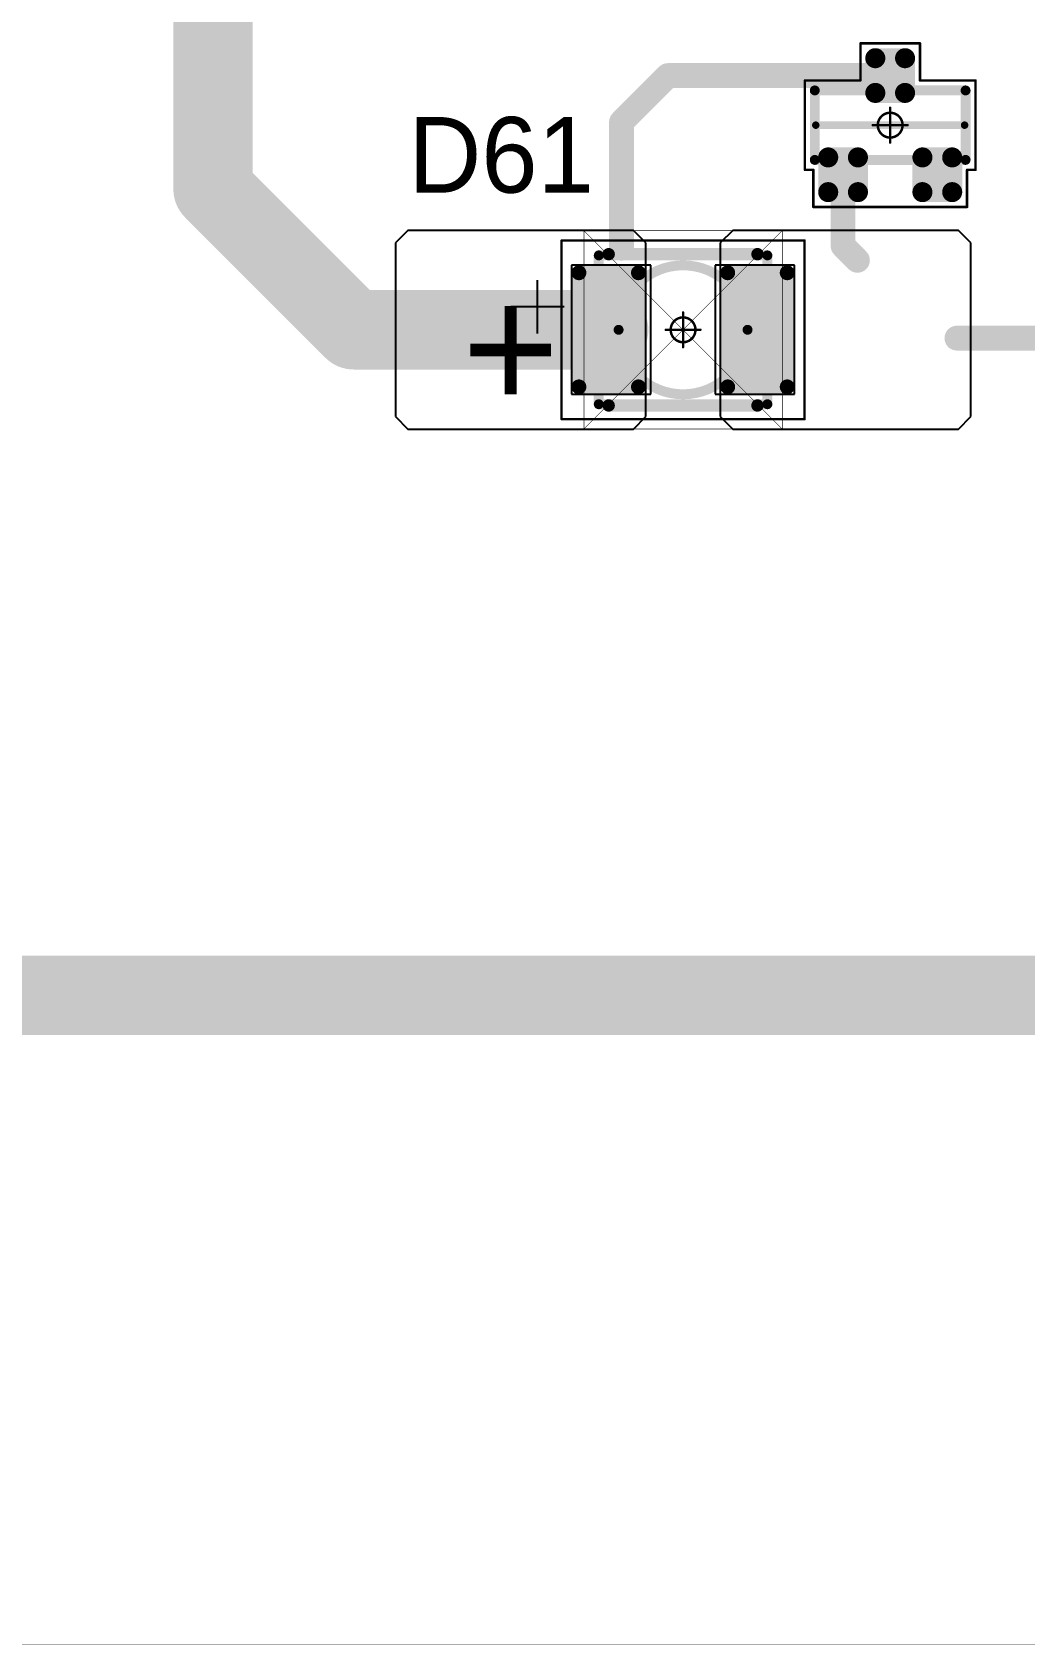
# Model space of a CAD drawing. Header units: millimetres. Extents: x 0 to 775, y 25 to 939.
# Drawn here: x 150.21 to 170.22, y 25.4 to 57.9 of the extents above; entities that cross this region are included whole.
import ezdxf

# ---------------------------------------------------------------- set-up
doc = ezdxf.new("R2010")
doc.units = ezdxf.units.MM
for name, color, linetype in [('Mechanical13', 56, 'Continuous'), ('Mechanical15', 56, 'Continuous'), ('Mechanical3', 76, 'Continuous'), ('Mechanical9', 56, 'Continuous'), ('TopLayer', 1, 'Continuous'), ('TopOverlay', 2, 'Continuous'), ('TopPaste', 8, 'Continuous'), ('TopSolder', 216, 'Continuous')]:
    doc.layers.add(name, color=color, linetype=linetype)

# ---------------------------------------------------------------- blocks, each defined once
blk = doc.blocks.new('SOT23_8')
at = {"layer": 'Mechanical13', "const_width": 0.2}
for points in [[(-0.7, 1.52), (0.7, 1.52)], [(-0.7, 1.52), (-0.7, -1.52)], [(0.7, 1.52), (0.7, -1.52)], [(-0.7, -1.52), (0.7, -1.52)]]:
    blk.add_lwpolyline(points, dxfattribs=at)
at = {"layer": 'Mechanical13', "const_width": 0.1}
for points in [[(-0.75, 1.52, 1), (-0.65, 1.52, 1)], [(-0.75, 1.52, 1), (-0.65, 1.52, 1)], [(0.65, 1.52, 1), (0.75, 1.52, 1)], [(0.65, 1.52, 1), (0.75, 1.52, 1)], [(-0.75, -1.52, 1), (-0.65, -1.52, 1)], [(-0.75, -1.52, 1), (-0.65, -1.52, 1)], [(0.65, -1.52, 1), (0.75, -1.52, 1)], [(0.65, -1.52, 1), (0.75, -1.52, 1)]]:
    blk.add_lwpolyline(points, format="xyb", close=True, dxfattribs=at)
at = {"layer": 'Mechanical15', "const_width": 0.05}
for points in [[(-0.9, 1.72), (-0.9, 1.55)], [(-0.9, 1.72), (0.9, 1.72)], [(0.9, 1.72), (0.9, 0.6)], [(-1.65, 1.55), (-1.65, -1.55)], [(-1.65, 1.55), (-0.9, 1.55)], [(0, 0.35), (0, -0.35)], [(0.9, 0.6), (1.65, 0.6)], [(1.65, 0.6), (1.65, -0.6)], [(-0.35, 0), (0.35, 0)], [(0.9, -0.6), (1.65, -0.6)], [(0.9, -0.6), (0.9, -1.72)], [(-1.65, -1.55), (-0.9, -1.55)], [(-0.9, -1.55), (-0.9, -1.72)], [(-0.9, -1.72), (0.9, -1.72)]]:
    blk.add_lwpolyline(points, dxfattribs=at)
at = {"layer": 'Mechanical15'}
for points, const_width in [([(-0.913, 1.72, 1), (-0.888, 1.72, 1)], 0.025), ([(-0.913, 1.72, 1), (-0.888, 1.72, 1)], 0.025), ([(0.888, 1.72, 1), (0.913, 1.72, 1)], 0.025), ([(0.888, 1.72, 1), (0.913, 1.72, 1)], 0.025), ([(-1.662, 1.55, 1), (-1.637, 1.55, 1)], 0.025), ([(-1.662, 1.55, 1), (-1.637, 1.55, 1)], 0.025), ([(-0.913, 1.55, 1), (-0.888, 1.55, 1)], 0.025), ([(-0.913, 1.55, 1), (-0.888, 1.55, 1)], 0.025), ([(-0.012, 0.35, 1), (0.012, 0.35, 1)], 0.025), ([(0.888, 0.6, 1), (0.913, 0.6, 1)], 0.025), ([(0.888, 0.6, 1), (0.913, 0.6, 1)], 0.025), ([(1.637, 0.6, 1), (1.662, 0.6, 1)], 0.025), ([(1.637, 0.6, 1), (1.662, 0.6, 1)], 0.025), ([(-0.362, 0, 1), (-0.337, 0, 1)], 0.025), ([(0.25, 0, 1), (-0.25, 0, 1)], 0.05), ([(-0.262, 0, 1), (-0.238, 0, 1)], 0.025), ([(0.238, 0, 1), (0.262, 0, 1)], 0.025), ([(0.337, 0, 1), (0.362, 0, 1)], 0.025), ([(-0.012, -0.35, 1), (0.012, -0.35, 1)], 0.025), ([(0.888, -0.6, 1), (0.913, -0.6, 1)], 0.025), ([(0.888, -0.6, 1), (0.913, -0.6, 1)], 0.025), ([(1.637, -0.6, 1), (1.662, -0.6, 1)], 0.025), ([(1.637, -0.6, 1), (1.662, -0.6, 1)], 0.025), ([(-1.662, -1.55, 1), (-1.637, -1.55, 1)], 0.025), ([(-1.662, -1.55, 1), (-1.637, -1.55, 1)], 0.025), ([(-0.913, -1.55, 1), (-0.888, -1.55, 1)], 0.025), ([(-0.913, -1.55, 1), (-0.888, -1.55, 1)], 0.025), ([(-0.913, -1.72, 1), (-0.888, -1.72, 1)], 0.025), ([(-0.913, -1.72, 1), (-0.888, -1.72, 1)], 0.025), ([(0.888, -1.72, 1), (0.913, -1.72, 1)], 0.025), ([(0.888, -1.72, 1), (0.913, -1.72, 1)], 0.025)]:
    blk.add_lwpolyline(points, format="xyb", close=True, dxfattribs=dict(at, const_width=const_width))
at = {"layer": 'TopLayer', "const_width": 0.1}
for points in [[(-1.4, 1.25, 1), (-1.3, 1.25, 1)], [(-0.7, 1.25, 1), (-0.6, 1.25, 1)], [(-1.4, 0.65, 1), (-1.3, 0.65, 1)], [(-0.7, 0.65, 1), (-0.6, 0.65, 1)], [(0.6, 0.3, 1), (0.7, 0.3, 1)], [(1.3, 0.3, 1), (1.4, 0.3, 1)], [(0.6, -0.3, 1), (0.7, -0.3, 1)], [(1.3, -0.3, 1), (1.4, -0.3, 1)], [(-1.4, -0.65, 1), (-1.3, -0.65, 1)], [(-0.7, -0.65, 1), (-0.6, -0.65, 1)], [(-1.4, -1.25, 1), (-1.3, -1.25, 1)], [(-0.7, -1.25, 1), (-0.6, -1.25, 1)]]:
    blk.add_lwpolyline(points, format="xyb", close=True, dxfattribs=at)
at = {"layer": 'TopLayer'}
for points in [[(-1.35, 1.35), (-1.35, 0.55), (-0.65, 1.35), (-0.65, 0.55)], [(-1.45, 1.25), (-1.45, 0.65), (-0.55, 1.25), (-0.55, 0.65)], [(0.65, 0.4), (0.65, -0.4), (1.35, 0.4), (1.35, -0.4)], [(0.55, 0.3), (0.55, -0.3), (1.45, 0.3), (1.45, -0.3)], [(-1.45, -0.65), (-1.45, -1.25), (-0.55, -0.65), (-0.55, -1.25)], [(-1.35, -0.55), (-1.35, -1.35), (-0.65, -0.55), (-0.65, -1.35)]]:
    blk.add_solid(points, dxfattribs=at)
at = {"layer": 'TopOverlay', "const_width": 0.15}
blk.add_lwpolyline([(0, 1.5), (0, -1.5)], dxfattribs=at)
at = {"layer": 'TopOverlay', "const_width": 0.075}
for points in [[(-0.038, 1.5, 1), (0.038, 1.5, 1)], [(-0.038, -1.5, 1), (0.038, -1.5, 1)]]:
    blk.add_lwpolyline(points, format="xyb", close=True, dxfattribs=at)
at = {"layer": 'TopPaste', "const_width": 0.075}
for points in [[(-1.387, 1.25, 1), (-1.313, 1.25, 1)], [(-0.687, 1.25, 1), (-0.613, 1.25, 1)], [(-1.387, 0.65, 1), (-1.313, 0.65, 1)], [(-0.687, 0.65, 1), (-0.613, 0.65, 1)], [(0.613, 0.3, 1), (0.687, 0.3, 1)], [(1.313, 0.3, 1), (1.387, 0.3, 1)], [(0.613, -0.3, 1), (0.687, -0.3, 1)], [(1.313, -0.3, 1), (1.387, -0.3, 1)], [(-1.387, -0.65, 1), (-1.313, -0.65, 1)], [(-0.687, -0.65, 1), (-0.613, -0.65, 1)], [(-1.387, -1.25, 1), (-1.313, -1.25, 1)], [(-0.687, -1.25, 1), (-0.613, -1.25, 1)]]:
    blk.add_lwpolyline(points, format="xyb", close=True, dxfattribs=at)
at = {"layer": 'TopPaste'}
for points in [[(-1.35, 1.325), (-1.35, 0.575), (-0.65, 1.325), (-0.65, 0.575)], [(-1.425, 1.25), (-1.425, 0.65), (-0.575, 1.25), (-0.575, 0.65)], [(0.65, 0.375), (0.65, -0.375), (1.35, 0.375), (1.35, -0.375)], [(0.575, 0.3), (0.575, -0.3), (1.425, 0.3), (1.425, -0.3)], [(-1.425, -0.65), (-1.425, -1.25), (-0.575, -0.65), (-0.575, -1.25)], [(-1.35, -0.575), (-1.35, -1.325), (-0.65, -0.575), (-0.65, -1.325)]]:
    blk.add_solid(points, dxfattribs=at)
at = {"layer": 'TopSolder', "const_width": 0.202}
for points in [[(-1.451, 1.25, 1), (-1.249, 1.25, 1)], [(-0.751, 1.25, 1), (-0.549, 1.25, 1)], [(-1.451, 0.65, 1), (-1.249, 0.65, 1)], [(-0.751, 0.65, 1), (-0.549, 0.65, 1)], [(0.549, 0.3, 1), (0.751, 0.3, 1)], [(1.249, 0.3, 1), (1.451, 0.3, 1)], [(0.549, -0.3, 1), (0.751, -0.3, 1)], [(1.249, -0.3, 1), (1.451, -0.3, 1)], [(-1.451, -0.65, 1), (-1.249, -0.65, 1)], [(-0.751, -0.65, 1), (-0.549, -0.65, 1)], [(-1.451, -1.25, 1), (-1.249, -1.25, 1)], [(-0.751, -1.25, 1), (-0.549, -1.25, 1)]]:
    blk.add_lwpolyline(points, format="xyb", close=True, dxfattribs=at)
at = {"layer": 'TopSolder'}
for points in [[(-1.35, 1.452), (-1.35, 0.448), (-0.65, 1.452), (-0.65, 0.448)], [(-1.552, 1.25), (-1.552, 0.65), (-0.448, 1.25), (-0.448, 0.65)], [(0.65, 0.502), (0.65, -0.502), (1.35, 0.502), (1.35, -0.502)], [(0.448, 0.3), (0.448, -0.3), (1.552, 0.3), (1.552, -0.3)], [(-1.552, -0.65), (-1.552, -1.25), (-0.448, -0.65), (-0.448, -1.25)], [(-1.35, -0.448), (-1.35, -1.452), (-0.65, -0.448), (-0.65, -1.452)]]:
    blk.add_solid(points, dxfattribs=at)
blk = doc.blocks.new('T66G_101')
at = {"layer": 'Mechanical13'}
for p, q in [((2.936, 0.071), (2.936, -1)), ((2.4, -0.464), (3.471, -0.464))]:
    blk.add_line(p, q, dxfattribs=at)
at = {"layer": 'Mechanical13', "const_width": 0.2}
for points in [[(-1.7, 1.5), (-1.7, -1.5)], [(1.7, 1.5), (-1.7, 1.5)], [(1.7, 1.5), (1.7, -1.5)], [(1.7, -1.5), (-1.7, -1.5)]]:
    blk.add_lwpolyline(points, dxfattribs=at)
at = {"layer": 'Mechanical13'}
for points, const_width in [([(-1.75, 1.5, 1), (-1.65, 1.5, 1)], 0.1), ([(-1.75, 1.5, 1), (-1.65, 1.5, 1)], 0.1), ([(1.3, 0, 1), (-1.3, 0, 1)], 0.2), ([(1.65, 1.5, 1), (1.75, 1.5, 1)], 0.1), ([(1.65, 1.5, 1), (1.75, 1.5, 1)], 0.1), ([(-1.35, 0, 1), (-1.25, 0, 1)], 0.1), ([(1.25, 0, 1), (1.35, 0, 1)], 0.1), ([(-1.75, -1.5, 1), (-1.65, -1.5, 1)], 0.1), ([(-1.75, -1.5, 1), (-1.65, -1.5, 1)], 0.1), ([(1.65, -1.5, 1), (1.75, -1.5, 1)], 0.1), ([(1.65, -1.5, 1), (1.75, -1.5, 1)], 0.1)]:
    blk.add_lwpolyline(points, format="xyb", close=True, dxfattribs=dict(at, const_width=const_width))
at = {"layer": 'Mechanical15', "const_width": 0.05}
for points in [[(2.45, 1.8), (-2.45, 1.8)], [(-2.45, 1.8), (-2.45, -1.8)], [(2.45, 1.8), (2.45, -1.8)], [(0, 0.35), (0, -0.35)], [(0.35, 0), (-0.35, 0)], [(2.45, -1.8), (-2.45, -1.8)]]:
    blk.add_lwpolyline(points, dxfattribs=at)
at = {"layer": 'Mechanical15'}
for points, const_width in [([(-2.462, 1.8, 1), (-2.438, 1.8, 1)], 0.025), ([(-2.462, 1.8, 1), (-2.438, 1.8, 1)], 0.025), ([(2.438, 1.8, 1), (2.462, 1.8, 1)], 0.025), ([(2.438, 1.8, 1), (2.462, 1.8, 1)], 0.025), ([(-0.012, 0.35, 1), (0.012, 0.35, 1)], 0.025), ([(-0.362, 0, 1), (-0.337, 0, 1)], 0.025), ([(0.25, 0, 1), (-0.25, 0, 1)], 0.05), ([(-0.262, 0, 1), (-0.238, 0, 1)], 0.025), ([(0.238, 0, 1), (0.262, 0, 1)], 0.025), ([(0.337, 0, 1), (0.362, 0, 1)], 0.025), ([(-0.012, -0.35, 1), (0.012, -0.35, 1)], 0.025), ([(-2.462, -1.8, 1), (-2.438, -1.8, 1)], 0.025), ([(-2.462, -1.8, 1), (-2.438, -1.8, 1)], 0.025), ([(2.438, -1.8, 1), (2.462, -1.8, 1)], 0.025), ([(2.438, -1.8, 1), (2.462, -1.8, 1)], 0.025)]:
    blk.add_lwpolyline(points, format="xyb", close=True, dxfattribs=dict(at, const_width=const_width))
at = {"layer": 'TopLayer'}
for p, q in [((-5.55, 2), (-5.8, 1.75)), ((-1, 2), (-5.55, 2)), ((-0.75, 1.75), (-1, 2)), ((1, 2), (0.75, 1.75)), ((5.55, 2), (1, 2)), ((5.8, 1.75), (5.55, 2)), ((-5.8, 1.75), (-5.8, -1.75)), ((-0.75, -1.75), (-0.75, 1.75)), ((0.75, 1.75), (0.75, -1.75)), ((5.8, -1.75), (5.8, 1.75)), ((-5.8, -1.75), (-5.55, -2)), ((-1, -2), (-0.75, -1.75)), ((0.75, -1.75), (1, -2)), ((5.55, -2), (5.8, -1.75)), ((-5.55, -2), (-1, -2)), ((1, -2), (5.55, -2))]:
    blk.add_line(p, q, dxfattribs=at)
at = {"layer": 'TopLayer', "const_width": 0.15}
for points in [[(-2.175, 1.15, 1), (-2.025, 1.15, 1)], [(-0.975, 1.15, 1), (-0.825, 1.15, 1)], [(0.825, 1.15, 1), (0.975, 1.15, 1)], [(2.025, 1.15, 1), (2.175, 1.15, 1)], [(-2.175, -1.15, 1), (-2.025, -1.15, 1)], [(-0.975, -1.15, 1), (-0.825, -1.15, 1)], [(0.825, -1.15, 1), (0.975, -1.15, 1)], [(2.025, -1.15, 1), (2.175, -1.15, 1)]]:
    blk.add_lwpolyline(points, format="xyb", close=True, dxfattribs=at)
at = {"layer": 'TopLayer'}
for points in [[(-0.75, 1.15), (-2.25, 1.15), (-0.75, -1.15), (-2.25, -1.15)], [(-0.9, 1.3), (-2.1, 1.3), (-0.9, -1.3), (-2.1, -1.3)], [(2.25, 1.15), (0.75, 1.15), (2.25, -1.15), (0.75, -1.15)], [(2.1, 1.3), (0.9, 1.3), (2.1, -1.3), (0.9, -1.3)]]:
    blk.add_solid(points, dxfattribs=at)
at = {"layer": 'TopOverlay', "const_width": 0.25}
for points in [[(1.5, 1.525), (-1.5, 1.525)], [(1.5, -1.525), (-1.5, -1.525)]]:
    blk.add_lwpolyline(points, dxfattribs=at)
at = {"layer": 'TopOverlay', "const_width": 0.125}
for points in [[(-1.562, 1.525, 1), (-1.438, 1.525, 1)], [(1.438, 1.525, 1), (1.562, 1.525, 1)], [(-1.562, -1.525, 1), (-1.438, -1.525, 1)], [(1.438, -1.525, 1), (1.562, -1.525, 1)]]:
    blk.add_lwpolyline(points, format="xyb", close=True, dxfattribs=at)
at = {"layer": 'TopPaste', "const_width": 0.125}
for points in [[(-2.163, 1.15, 1), (-2.038, 1.15, 1)], [(-0.963, 1.15, 1), (-0.838, 1.15, 1)], [(0.838, 1.15, 1), (0.963, 1.15, 1)], [(2.038, 1.15, 1), (2.163, 1.15, 1)], [(-2.163, -1.15, 1), (-2.038, -1.15, 1)], [(-0.963, -1.15, 1), (-0.838, -1.15, 1)], [(0.838, -1.15, 1), (0.963, -1.15, 1)], [(2.038, -1.15, 1), (2.163, -1.15, 1)]]:
    blk.add_lwpolyline(points, format="xyb", close=True, dxfattribs=at)
at = {"layer": 'TopPaste'}
for points in [[(-0.775, 1.15), (-2.225, 1.15), (-0.775, -1.15), (-2.225, -1.15)], [(-0.9, 1.275), (-2.1, 1.275), (-0.9, -1.275), (-2.1, -1.275)], [(2.225, 1.15), (0.775, 1.15), (2.225, -1.15), (0.775, -1.15)], [(2.1, 1.275), (0.9, 1.275), (2.1, -1.275), (0.9, -1.275)]]:
    blk.add_solid(points, dxfattribs=at)
at = {"layer": 'TopSolder'}
for p, q in [((-2.25, 1.3), (-2.25, -1.3)), ((-0.65, 1.3), (-2.25, 1.3)), ((-0.65, -1.3), (-0.65, 1.3)), ((0.65, 1.3), (0.65, -1.3)), ((2.25, 1.3), (0.65, 1.3)), ((2.25, -1.3), (2.25, 1.3)), ((-2.25, -1.3), (-0.65, -1.3)), ((0.65, -1.3), (2.25, -1.3))]:
    blk.add_line(p, q, dxfattribs=at)
at = {"layer": 'TopOverlay'}
blk.add_text('+', height=2.5, dxfattribs=at).set_placement((2.5, -0.8))

msp = doc.modelspace()

# ---------------------------------------------------------------- linework, layer by layer
at = {"layer": 'Mechanical3', "const_width": 0.01}
msp.add_lwpolyline([(25.4, 25.4), (309.9, 25.4)], dxfattribs=at)
at = {"layer": 'Mechanical9'}
for points, const_width in [([(161.333, 53.9), (165.333, 53.9)], 0.0127), ([(161.333, 49.9), (161.333, 53.9)], 0.0127), ([(161.333, 49.9), (165.333, 53.9)], 0.01), ([(161.333, 53.9), (165.333, 49.9)], 0.01), ([(165.333, 49.9), (165.333, 53.9)], 0.0127), ([(161.333, 49.9), (165.333, 49.9)], 0.0127)]:
    msp.add_lwpolyline(points, dxfattribs=dict(at, const_width=const_width))
for points, const_width in [([(161.33, 53.9, 1), (161.336, 53.9, 1)], 0.00635), ([(161.33, 53.9, 1), (161.336, 53.9, 1)], 0.00635), ([(161.33, 53.9, 1), (161.335, 53.9, 1)], 0.005), ([(165.33, 53.9, 1), (165.336, 53.9, 1)], 0.00635), ([(165.33, 53.9, 1), (165.336, 53.9, 1)], 0.00635), ([(165.33, 53.9, 1), (165.335, 53.9, 1)], 0.005), ([(161.33, 49.9, 1), (161.336, 49.9, 1)], 0.00635), ([(161.33, 49.9, 1), (161.336, 49.9, 1)], 0.00635), ([(161.33, 49.9, 1), (161.335, 49.9, 1)], 0.005), ([(165.33, 49.9, 1), (165.336, 49.9, 1)], 0.00635), ([(165.33, 49.9, 1), (165.336, 49.9, 1)], 0.00635), ([(165.33, 49.9, 1), (165.335, 49.9, 1)], 0.005)]:
    msp.add_lwpolyline(points, format="xyb", close=True, dxfattribs=dict(at, const_width=const_width))
at = {"layer": 'TopLayer'}
for points, const_width in [([(153.856, 54.733), (153.856, 58.896)], 1.6), ([(162.092, 56.089), (163.028, 57.025)], 0.5), ([(163.028, 57.025), (167.509, 57.025)], 0.5), ([(162.092, 53.545), (162.092, 56.089)], 0.5), ([(153.856, 54.733), (156.689, 51.9)], 1.6), ([(166.559, 53.592), (166.559, 55.025)], 0.5), ([(166.559, 53.592), (166.849, 53.301)], 0.5), ([(156.689, 51.9), (161.833, 51.9)], 1.6), ([(168.854, 51.732), (170.954, 51.732)], 0.5), ([(142.215, 38.486), (242.699, 38.486)], 1.6)]:
    msp.add_lwpolyline(points, dxfattribs=dict(at, const_width=const_width))
for points, const_width in [([(162.903, 57.025, 1), (163.153, 57.025, 1)], 0.25), ([(162.903, 57.025, 1), (163.153, 57.025, 1)], 0.25), ([(167.384, 57.025, 1), (167.634, 57.025, 1)], 0.25), ([(161.967, 56.089, 1), (162.217, 56.089, 1)], 0.25), ([(161.967, 56.089, 1), (162.217, 56.089, 1)], 0.25), ([(153.456, 54.733, 1), (154.256, 54.733, 1)], 0.8), ([(153.456, 54.733, 1), (154.256, 54.733, 1)], 0.8), ([(166.434, 55.025, 1), (166.684, 55.025, 1)], 0.25), ([(161.967, 53.545, 1), (162.217, 53.545, 1)], 0.25), ([(166.434, 53.592, 1), (166.684, 53.592, 1)], 0.25), ([(166.434, 53.592, 1), (166.684, 53.592, 1)], 0.25), ([(166.724, 53.301, 1), (166.974, 53.301, 1)], 0.25), ([(156.289, 51.9, 1), (157.089, 51.9, 1)], 0.8), ([(156.289, 51.9, 1), (157.089, 51.9, 1)], 0.8), ([(161.433, 51.9, 1), (162.233, 51.9, 1)], 0.8), ([(168.729, 51.732, 1), (168.979, 51.732, 1)], 0.25)]:
    msp.add_lwpolyline(points, format="xyb", close=True, dxfattribs=dict(at, const_width=const_width))

# ---------------------------------------------------------------- block references
for name, p, rotation in [('SOT23_8', (167.509, 56.025), 90), ('T66G_101', (163.333, 51.9), 180)]:
    msp.add_blockref(name, p, dxfattribs=dict(rotation=rotation))

# ---------------------------------------------------------------- texts
at = {"layer": 'TopOverlay'}
msp.add_text('D61', height=1.524, dxfattribs=at).set_placement((157.794, 54.665))

doc.saveas('drawing.dxf')
